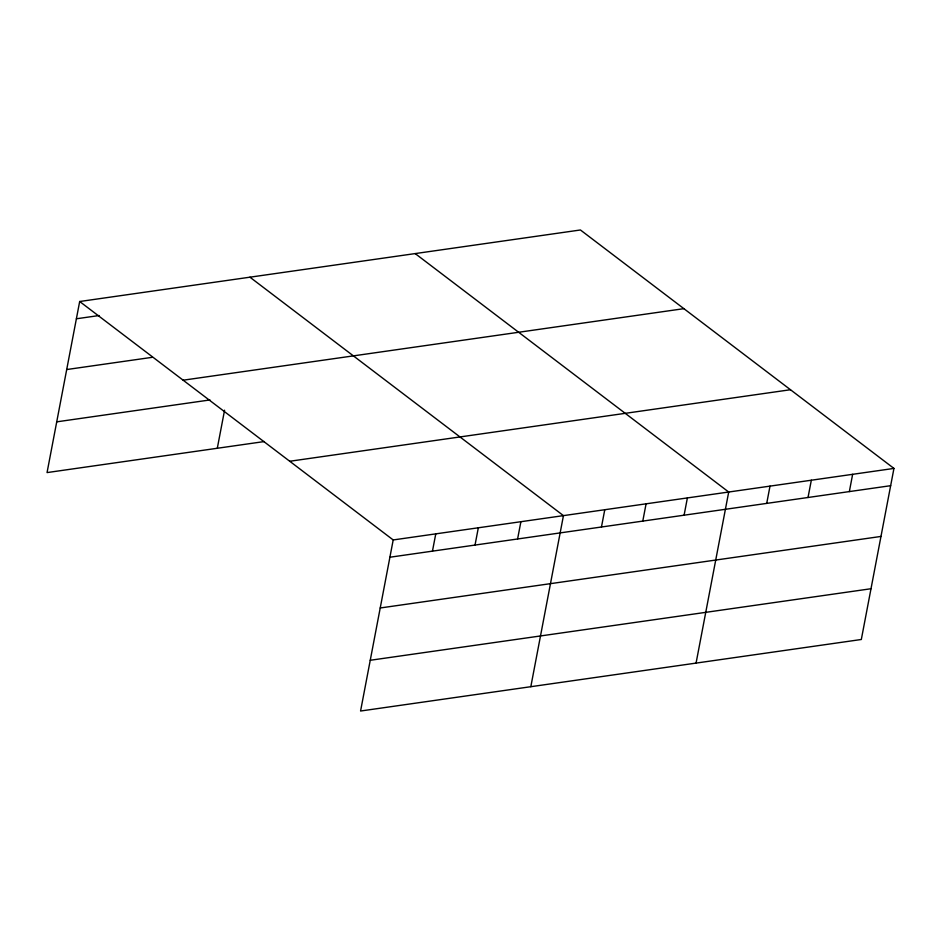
<?xml version="1.0" encoding="UTF-8"?>
<svg xmlns="http://www.w3.org/2000/svg" width="941" height="941" viewBox="0 0 941 941"><rect width="100%" height="100%" fill="white"/><g stroke="black" fill="none" stroke-linecap="round" stroke-linejoin="round"><path stroke-width="1.41" d="M79.679 301.508L393.197 539.946L360.568 711.02L861.321 639.492L893.95 468.418L580.432 229.98L79.679 301.508L47.05 472.582L264.315 441.552M217.3 448.269L224.57 410.194M432.46 551.144L435.765 533.876M475.029 545.062L478.322 527.795M517.597 538.981L520.891 521.714M530.818 686.707L563.447 515.633L249.941 277.195M601.464 527.007L604.769 509.728M642.785 521.102L646.079 503.823M684.095 515.197L687.389 497.918M696.069 663.099L728.699 492.025L415.193 253.588M766.715 503.4L770.009 486.121M808.025 497.495L811.33 480.216M849.347 491.59L852.64 474.311M76.386 318.787L99.087 315.541M66.705 369.542L151.83 357.38M183.142 380.199L683.895 308.66M56.731 421.839L209.961 399.949M289.734 461.266L790.487 389.727M393.197 539.946L893.95 468.418M389.903 557.225L890.657 485.685M380.223 607.98L880.976 536.441M370.248 660.276L871.001 588.737"/></g></svg>
